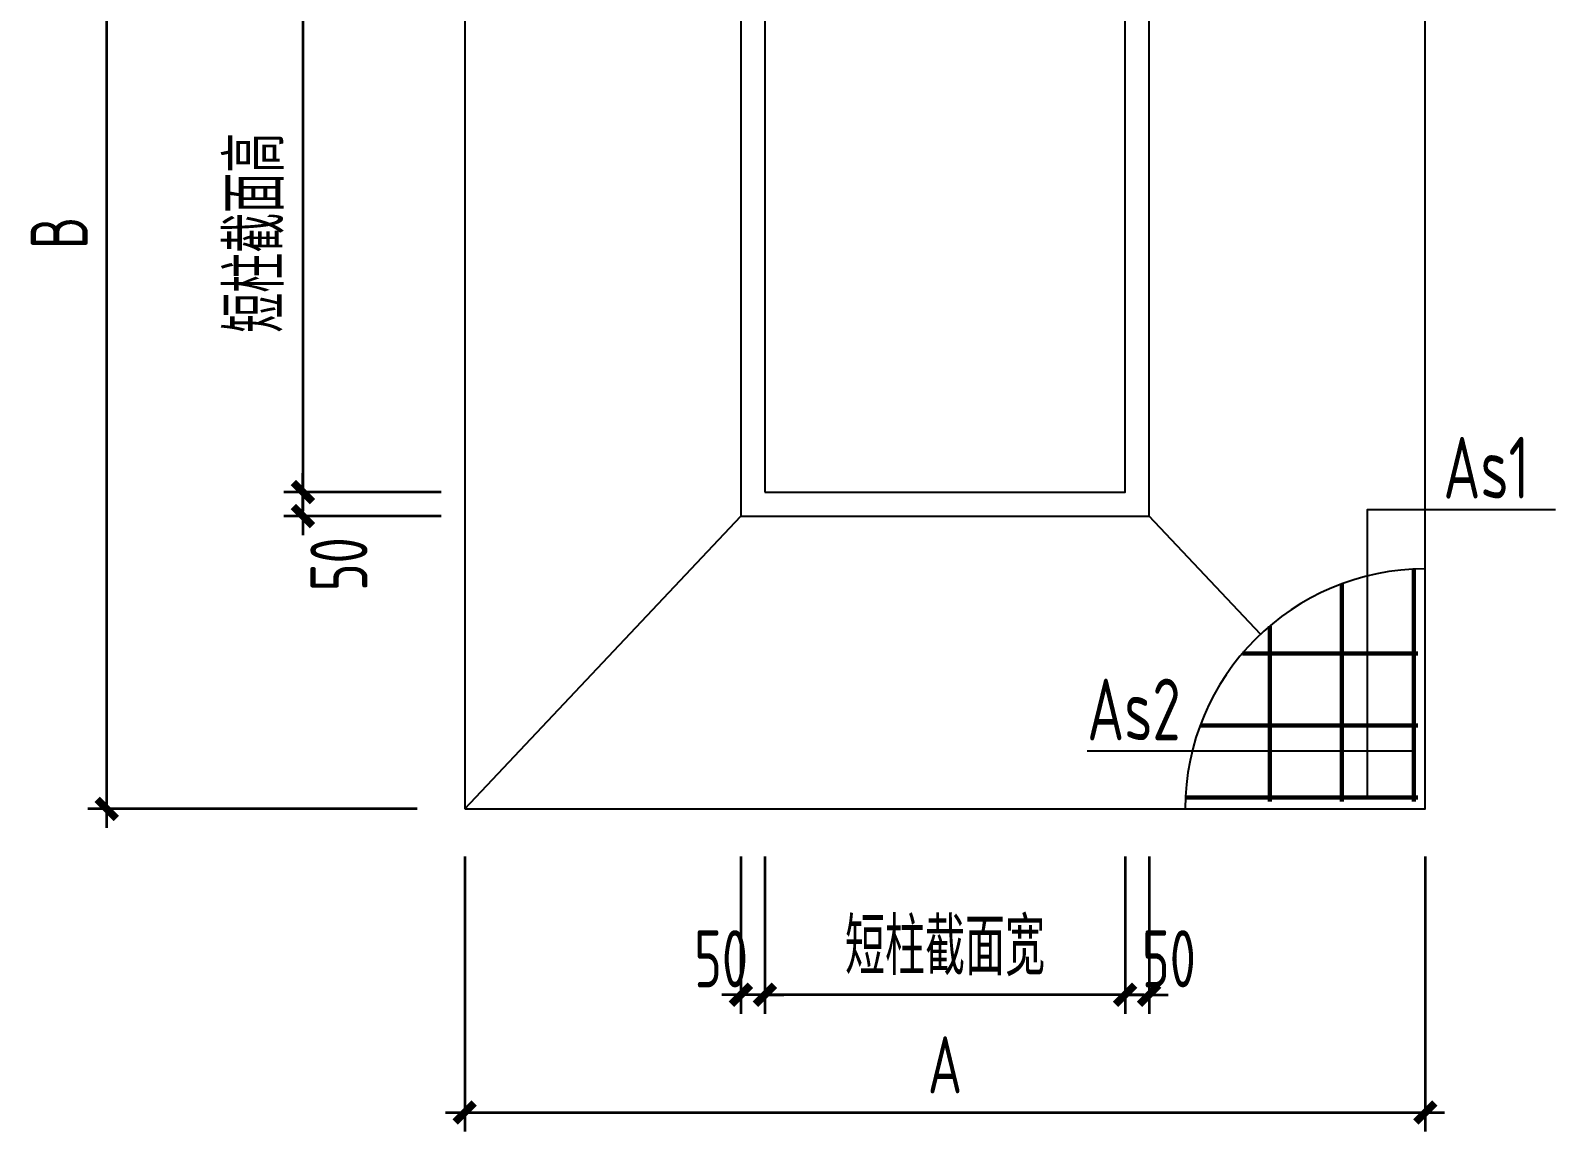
# Model space of a CAD drawing. Extents: x 69728788 to 149766163, y 20718153 to 43663798.
# Drawn here: x 74907931 to 74919933, y 21776725 to 21785394 of the extents above; entities that cross this region are included whole.
import ezdxf
from ezdxf.enums import TextEntityAlignment as Align

# ---------------------------------------------------------------- set-up
doc = ezdxf.new("R2010")
doc.units = 0
doc.header["$LTSCALE"] = 1000
doc.header["$MEASUREMENT"] = 0
doc.layers.get('0').update_dxf_attribs({"linetype": 'CONTINUOUS'})
doc.layers.get('DEFPOINTS').update_dxf_attribs({"linetype": 'CONTINUOUS'})
for name, color, linetype in [('BASE_DE', 7, 'CONTINUOUS'), ('COLU_DE_TH', 7, 'CONTINUOUS'), ('DIM', 3, 'CONTINUOUS'), ('REIN', 1, 'CONTINUOUS'), ('TEXT', 7, 'CONTINUOUS')]:
    doc.layers.add(name, color=color, linetype=linetype)
doc.layers.add('层116', color=1, linetype='CONTINUOUS', lineweight=35)
doc.styles.add('TSSD_Dimension', font='Tssdeng.shx', dxfattribs={"width": 0.7, "bigfont": 'hztxt.shx'})
doc.styles.add('TSSD_Rein', font='atssdeng.shx', dxfattribs={"width": 0.7, "bigfont": 'atssdchn.shx'})
doc.dimstyles.new('TSSD_30_100', dxfattribs={"dimtxt": 300, "dimasz": 100, "dimexe": 100, "dimexo": 250, "dimgap": 100, "dimtad": 1, "dimdec": 0, "dimlfac": 0.3, "dimzin": 0, "dimdsep": 46, "dimtxsty": 'TSSD_Dimension', "dimblk": 'ARCHTICK', "dimcen": 0, "dimdle": 100, "dimclrt": 7, "dimadec": 0, "dimazin": 0, "dimtfac": 1, "dimtdec": 0, "dimtix": 1, "dimtmove": 2, "dimatfit": 3, "dimfxl": 1, "dimtolj": 1, "dimtzin": 0, "dimarcsym": 0})

# ---------------------------------------------------------------- blocks, each defined once
blk = doc.blocks.new('_ArchTick')
at = {"color": 0, "linetype": 'ByBlock', "const_width": 0.4}
blk.add_lwpolyline([(-0.5, -0.5), (0.5, 0.5)], dxfattribs=at)
blk = doc.blocks.new('*D366')
at = {"layer": 'DEFPOINTS', "color": 0}
for p in [(281346.5, 178904.6), (280497.6, 176183), (281346.5, 176183)]:
    blk.add_point(p, dxfattribs=at)
at = {"layer": 'DIM', "color": 0, "lineweight": -2}
for p, q in [((280497.6, 179004.6), (280497.6, 176083)), ((281096.5, 178904.6), (280397.6, 178904.6)), ((281096.5, 176183), (280397.6, 176183))]:
    blk.add_line(p, q, dxfattribs=at)
at = {"layer": 'DIM', "color": 0, "lineweight": -2, "xscale": 100, "yscale": 100, "zscale": 100}
for p, rotation in [((280497.6, 178904.6), 90), ((280497.6, 176183), 270)]:
    blk.add_blockref('_ArchTick', p, dxfattribs=dict(at, rotation=rotation))
at = {"layer": 'DIM', "color": 7, "insert": (280247.6, 177543.8), "char_height": 300, "attachment_point": 5, "rotation": 90, "style": 'TSSD_Dimension'}
blk.add_mtext('\\A1;短柱截面高', dxfattribs=at)
blk = doc.blocks.new('*D367')
at = {"layer": 'DEFPOINTS', "color": 0}
for p in [(279468.5, 180567.8), (281346.5, 180567.8), (281346.5, 174519.8)]:
    blk.add_point(p, dxfattribs=at)
at = {"layer": 'DIM', "color": 0, "lineweight": -2}
for p, q in [((279468.5, 174419.8), (279468.5, 180667.8)), ((281096.5, 180567.8), (279368.5, 180567.8)), ((281096.5, 174519.8), (279368.5, 174519.8))]:
    blk.add_line(p, q, dxfattribs=at)
at = {"layer": 'DIM', "color": 0, "lineweight": -2, "xscale": 100, "yscale": 100, "zscale": 100}
for p, rotation in [((279468.5, 180567.8), 90), ((279468.5, 174519.8), 270)]:
    blk.add_blockref('_ArchTick', p, dxfattribs=dict(at, rotation=rotation))
at = {"layer": 'DIM', "color": 7, "insert": (279218.5, 177543.8), "char_height": 300, "attachment_point": 5, "rotation": 90, "style": 'TSSD_Dimension'}
blk.add_mtext('\\A1;B', dxfattribs=at)
blk = doc.blocks.new('*D368')
at = {"layer": 'DEFPOINTS', "color": 0}
for p in [(282921.5, 174519.8), (284811.5, 174519.8), (282921.5, 173544.1)]:
    blk.add_point(p, dxfattribs=at)
at = {"layer": 'DIM', "color": 0, "lineweight": -2}
for p, q in [((282921.5, 174269.8), (282921.5, 173444.1)), ((284811.5, 174269.8), (284811.5, 173444.1)), ((284911.5, 173544.1), (282821.5, 173544.1))]:
    blk.add_line(p, q, dxfattribs=at)
at = {"layer": 'DIM', "color": 0, "lineweight": -2, "xscale": 100, "yscale": 100, "zscale": 100, "rotation": 180}
blk.add_blockref('_ArchTick', (282921.5, 173544.1), dxfattribs=at)
at = {"layer": 'DIM', "color": 0, "lineweight": -2, "xscale": 100, "yscale": 100, "zscale": 100}
blk.add_blockref('_ArchTick', (284811.5, 173544.1), dxfattribs=at)
at = {"layer": 'DIM', "color": 7, "insert": (283866.5, 173794.1), "char_height": 300, "attachment_point": 5, "style": 'TSSD_Dimension'}
blk.add_mtext('\\A1;短柱截面宽', dxfattribs=at)
blk = doc.blocks.new('*D369')
at = {"layer": 'DEFPOINTS', "color": 0}
for p in [(282795.5, 174519.8), (282921.5, 174519.8), (282795.5, 173544.1)]:
    blk.add_point(p, dxfattribs=at)
at = {"layer": 'DIM', "color": 0, "lineweight": -2}
for p, q in [((282795.5, 174269.8), (282795.5, 173444.1)), ((282921.5, 174269.8), (282921.5, 173444.1)), ((282795.5, 173544.1), (282695.5, 173544.1)), ((282921.5, 173544.1), (282795.5, 173544.1)), ((282921.5, 173544.1), (283021.5, 173544.1))]:
    blk.add_line(p, q, dxfattribs=at)
at = {"layer": 'DIM', "color": 0, "lineweight": -2, "xscale": 100, "yscale": 100, "zscale": 100}
blk.add_blockref('_ArchTick', (282795.5, 173544.1), dxfattribs=at)
at = {"layer": 'DIM', "color": 0, "lineweight": -2, "xscale": 100, "yscale": 100, "zscale": 100, "rotation": 180}
blk.add_blockref('_ArchTick', (282921.5, 173544.1), dxfattribs=at)
at = {"layer": 'DIM', "color": 7, "insert": (282691.7, 173733.1), "char_height": 300, "attachment_point": 5, "style": 'TSSD_Dimension'}
blk.add_mtext('\\A1;50', dxfattribs=at)
blk = doc.blocks.new('*D370')
at = {"layer": 'DEFPOINTS', "color": 0}
for p in [(284811.5, 174519.8), (284937.5, 174519.8), (284937.5, 173544.1)]:
    blk.add_point(p, dxfattribs=at)
at = {"layer": 'DIM', "color": 0, "lineweight": -2}
for p, q in [((284811.5, 174269.8), (284811.5, 173444.1)), ((284937.5, 174269.8), (284937.5, 173444.1)), ((284811.5, 173544.1), (284711.5, 173544.1)), ((284811.5, 173544.1), (284937.5, 173544.1)), ((284937.5, 173544.1), (285037.5, 173544.1))]:
    blk.add_line(p, q, dxfattribs=at)
at = {"layer": 'DIM', "color": 0, "lineweight": -2, "xscale": 100, "yscale": 100, "zscale": 100}
blk.add_blockref('_ArchTick', (284811.5, 173544.1), dxfattribs=at)
at = {"layer": 'DIM', "color": 0, "lineweight": -2, "xscale": 100, "yscale": 100, "zscale": 100, "rotation": 180}
blk.add_blockref('_ArchTick', (284937.5, 173544.1), dxfattribs=at)
at = {"layer": 'DIM', "color": 7, "insert": (285041.3, 173733.1), "char_height": 300, "attachment_point": 5, "style": 'TSSD_Dimension'}
blk.add_mtext('\\A1;50', dxfattribs=at)
blk = doc.blocks.new('*D371')
at = {"layer": 'DEFPOINTS', "color": 0}
for p in [(281346.5, 174519.8), (286386.5, 174519.8), (286386.5, 172926.3)]:
    blk.add_point(p, dxfattribs=at)
at = {"layer": 'DIM', "color": 0, "lineweight": -2}
for p, q in [((281346.5, 174269.8), (281346.5, 172826.3)), ((286386.5, 174269.8), (286386.5, 172826.3)), ((281246.5, 172926.3), (286486.5, 172926.3))]:
    blk.add_line(p, q, dxfattribs=at)
at = {"layer": 'DIM', "color": 0, "lineweight": -2, "xscale": 100, "yscale": 100, "zscale": 100, "rotation": 180}
blk.add_blockref('_ArchTick', (281346.5, 172926.3), dxfattribs=at)
at = {"layer": 'DIM', "color": 0, "lineweight": -2, "xscale": 100, "yscale": 100, "zscale": 100}
blk.add_blockref('_ArchTick', (286386.5, 172926.3), dxfattribs=at)
at = {"layer": 'DIM', "color": 7, "insert": (283866.5, 173176.3), "char_height": 300, "attachment_point": 5, "style": 'TSSD_Dimension'}
blk.add_mtext('\\A1;A', dxfattribs=at)
blk = doc.blocks.new('_reinbk')
blk.add_line((0, 0), (0, 0))
blk = doc.blocks.new('*D382')
at = {"layer": 'DEFPOINTS', "color": 0}
for p in [(280497.6, 176183), (281473.3, 176183), (281473.3, 176057)]:
    blk.add_point(p, dxfattribs=at)
at = {"layer": 'DIM', "color": 0, "lineweight": -2}
for p, q in [((280497.6, 176183), (280497.6, 176283)), ((281223.3, 176183), (280397.6, 176183)), ((280497.6, 176057), (280497.6, 176183)), ((281223.3, 176057), (280397.6, 176057)), ((280497.6, 176057), (280497.6, 175957))]:
    blk.add_line(p, q, dxfattribs=at)
at = {"layer": 'DIM', "color": 0, "lineweight": -2, "xscale": 100, "yscale": 100, "zscale": 100}
for p, rotation in [((280497.6, 176183), 270), ((280497.6, 176057), 90)]:
    blk.add_blockref('_ArchTick', p, dxfattribs=dict(at, rotation=rotation))
at = {"layer": 'DIM', "color": 7, "insert": (280686.6, 175804.3), "char_height": 300, "attachment_point": 5, "rotation": 90, "style": 'TSSD_Dimension'}
blk.add_mtext('\\A1;50', dxfattribs=at)
blk = doc.blocks.new('新块GHGHJGFHGH')
at = {"layer": 'BASE_DE'}
for p, q in [((281346.48, 174519.79), (282795.48, 176056.99)), ((285522.22, 175436.66), (284937.48, 176056.99))]:
    blk.add_line(p, q, dxfattribs=at)
for points in [[(281346.48, 174519.79), (286386.48, 174519.79), (286386.48, 180567.79), (281346.48, 180567.79), (281346.48, 174519.79)], [(282795.48, 176056.99), (284937.48, 176056.99), (284937.48, 179030.59), (282795.48, 179030.59), (282795.48, 176056.99)]]:
    blk.add_lwpolyline(points, dxfattribs=at)
blk.add_arc((286386.48, 174519.79), 1260, 90, 180, dxfattribs=at)
at = {"layer": 'COLU_DE_TH'}
blk.add_lwpolyline([(282921.48, 176182.99), (284811.48, 176182.99), (284811.48, 178904.59), (282921.48, 178904.59), (282921.48, 176182.99)], dxfattribs=at)
at = {"layer": 'REIN', "const_width": 22.68}
for points in [[(286326, 174557.59), (286326, 175778.34)], [(285948, 174557.59), (285948, 175701.04)], [(285570, 174557.59), (285570, 175479.46)], [(286348.68, 175336.27), (285426.82, 175336.27)], [(286348.68, 174958.27), (285205.24, 174958.27)], [(286348.68, 174580.27), (285127.93, 174580.27)]]:
    blk.add_lwpolyline(points, dxfattribs=at)
at = {"layer": 'TEXT'}
for points in [[(286083.2, 174580.27), (286083.2, 174958.27), (286083.2, 175336.27), (286083.2, 176092.27), (287069.64, 176092.27)], [(286326, 174823.08), (285948, 174823.08), (285570, 174823.08), (284612.55, 174823.08)]]:
    blk.add_lwpolyline(points, dxfattribs=at)
at = {"layer": 'TEXT', "xscale": 75.60000000073342, "yscale": 75.60000000073342, "zscale": 75.60000000073342, "rotation": 270}
for p in [(286083.2, 175336.27), (286083.2, 174958.27), (286083.2, 174580.27)]:
    blk.add_blockref('_reinbk', p, dxfattribs=at)
at = {"layer": 'TEXT', "xscale": 75.60000000073342, "yscale": 75.60000000073342, "zscale": 75.60000000073342}
for p in [(285570, 174823.08), (285948, 174823.08), (286326, 174823.08)]:
    blk.add_blockref('_reinbk', p, dxfattribs=at)
at = {"layer": 'TEXT', "lineweight": 5, "style": 'TSSD_Rein', "width": 0.7}
blk.add_text('As1 ', height=324, dxfattribs=at).set_placement((287069.64, 176148.97), align=Align.RIGHT)
blk.add_text('As2', height=324, dxfattribs=at).set_placement((284612.55, 174879.78))
at = {"layer": 'DIM'}
for base, p1, p2, angle, text, picture, middle in [((279468.52, 180567.79), (281346.48, 174519.79), (281346.48, 180567.79), 90, 'B', '*D367', (279218.52, 177543.79)), ((280497.63, 176182.99), (281346.48, 178904.59), (281346.48, 176182.99), 270, '短柱截面高', '*D366', (280247.63, 177543.79)), ((282921.48, 173544.12), (284811.48, 174519.79), (282921.48, 174519.79), 180, '短柱截面宽', '*D368', (283866.48, 173794.12))]:
    dim = blk.add_linear_dim(base=base, p1=p1, p2=p2, angle=angle, text=text, dimstyle='TSSD_30_100', dxfattribs=at)
    dim.commit()
    dim.dimension.update_dxf_attribs({"geometry": picture, "text_midpoint": middle})
for base, p1, p2, angle, picture, middle in [((280497.63, 176182.99), (281473.3, 176056.99), (281473.3, 176182.99), 90, '*D382', (280686.63, 175804.27)), ((282795.48, 173544.12), (282921.48, 174519.79), (282795.48, 174519.79), 180, '*D369', (282691.68, 173733.12))]:
    dim = blk.add_linear_dim(base=base, p1=p1, p2=p2, angle=angle, text='50', dimstyle='TSSD_30_100', dxfattribs=at)
    dim.commit()
    dim.dimension.update_dxf_attribs({"geometry": picture, "text_midpoint": middle, "dimtype": 160})
dim = blk.add_linear_dim(base=(286386.48, 172926.29), p1=(281346.48, 174519.79), p2=(286386.48, 174519.79), text='A', dimstyle='TSSD_30_100', dxfattribs=at)
dim.commit()
dim.dimension.update_dxf_attribs({"geometry": '*D371', "text_midpoint": (283866.48, 173176.29)})
dim = blk.add_linear_dim(base=(284937.48, 173544.12), p1=(284811.48, 174519.79), p2=(284937.48, 174519.79), text='50', dimstyle='TSSD_30_100', dxfattribs=at)
dim.commit()
dim.dimension.update_dxf_attribs({"geometry": '*D370', "text_midpoint": (285041.29, 173733.12), "dimtype": 160})

msp = doc.modelspace()

# ---------------------------------------------------------------- block references
at = {"layer": '层116', "xscale": 1.5, "yscale": 1.5, "zscale": 1.5}
msp.add_blockref('新块GHGHJGFHGH', (74489328.3, 21517485.2), dxfattribs=at)

doc.saveas('drawing.dxf')
